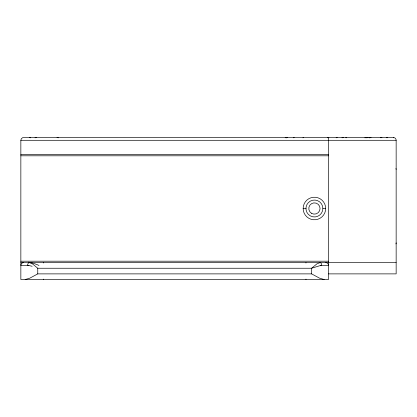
<?xml version="1.0" encoding="UTF-8"?>
<svg xmlns="http://www.w3.org/2000/svg" width="417" height="417" viewBox="0 0 417 417"><rect width="100%" height="100%" fill="white"/><g stroke="black" fill="none" stroke-linecap="round" stroke-linejoin="round"><path stroke-width="0.63" d="M303.149 208.5L305.969 208.474M328.513 137.48L328.513 279.52L20.85 279.52L20.85 140.274L21.35 138.699L22.659 137.667L393.33 137.48A2.82 2.82 0 0 1 396.15 140.3L396.15 273.88L328.513 273.88M346.209 137.798L346.235 137.48M324.207 279.52L319.683 278.233L311.603 273.88L37.759 273.88L29.68 278.233L25.156 279.52M35.028 137.813L36.352 137.48M286.078 137.813L287.396 137.48M320.381 265.535L311.603 268.246L37.759 268.246L32.463 263.883L29.305 262.611A2.82 1.689 -90 0 0 27.611 265.426L20.85 265.426A2.82 2.82 0 0 1 23.67 262.611M320.855 265.478L321.158 265.452M343.259 137.48L341.966 137.798A2.95 2.726 -90 0 1 343.254 137.563M337.113 137.48L337.134 137.48A2.81 1.923 -81.3 0 0 336.785 137.594M20.85 140.3L396.15 140.3M20.85 154.389L328.513 154.389M20.85 155.802L328.513 155.802M322.878 208.5A8.455 8.455 0 0 0 310.196 201.176A8.455 8.455 0 0 0 310.196 215.824A8.455 8.455 0 0 0 322.878 208.5L325.693 208.5A11.275 11.275 0 0 0 308.788 198.737A11.275 11.275 0 0 0 308.788 218.263A11.275 11.275 0 0 0 325.698 208.5M20.85 261.198L328.513 261.198M20.85 262.611L396.15 262.611M57.025 137.48L58.349 137.813M29.305 137.48L30.629 137.813M28.205 265.452L28.57 265.483M28.914 265.525L32.151 266.281M395.936 168.583L396.15 169.328M393.33 137.485L393.33 137.798M387.695 137.798L387.695 137.485A2.82 2.82 0 0 0 386.403 137.798M380.648 137.798L380.648 137.485A2.82 2.82 0 0 1 381.946 137.798M370.875 137.49A2.836 2.804 90 0 0 369.551 137.813A2.799 2.799 0 0 1 370.859 137.49L370.859 137.798M345.985 137.48L345.985 137.798M311.603 273.88L311.603 268.246L316.884 263.893L320.058 262.611A2.82 1.689 90 0 1 321.752 265.426L328.513 265.426A2.82 2.82 0 0 0 325.693 262.611M305.969 262.611L305.969 263.007M305.969 279.124L305.969 279.52M43.394 262.611L43.394 263.007M43.394 279.124L43.394 279.52M37.759 268.246L37.759 273.88M364.88 137.813A2.82 1.976 -90 0 1 365.808 137.48M365.589 137.85A2.924 0.923 -90 0 1 366.053 137.626M367.038 137.813A2.82 2.439 -90 0 1 368.185 137.485M366.402 137.813A2.841 2.267 -90 0 1 367.471 137.495M336.17 137.829A2.815 1.991 -90 0 1 336.774 137.527M328.601 137.798A2.82 0.615 90 0 1 328.883 137.48M328.414 137.813A2.82 0.735 -90 0 1 328.586 137.563M327.34 137.813A2.836 0.438 -90 0 1 327.408 137.631M302.997 137.829A2.95 1.131 90 0 1 303.54 137.563M293.266 137.813A2.82 1.986 90 0 1 294.199 137.48M286.802 137.798A2.82 0.829 -90 0 1 287.183 137.48M285.197 137.813A2.851 0.599 90 0 1 285.317 137.6M286.547 137.813A2.825 0.996 -90 0 1 286.912 137.495M28.538 262.178A18.218 6.271 23.9 0 1 39 265.447M27.543 265.259A10.013 6.656 41.8 0 1 28.142 265.264M28.533 265.4A11.405 6.818 34.9 0 1 28.877 265.436M321.095 265.619A10.102 6.411 -38.2 0 1 321.684 265.582M320.324 265.702A11.342 6.625 -33.8 0 1 320.788 265.634M396.15 242.882A2.82 2.82 0 0 1 395.952 243.919M366.074 137.48L366.058 137.48A1.407 1.407 0 0 1 366.95 137.798L366.074 137.48M370.51 137.485A2.82 2.731 -90 0 0 369.227 137.813A2.82 2.757 90 0 1 370.489 137.48M311.603 213.379A5.635 5.635 0 0 0 320.058 208.5A5.635 5.635 0 0 0 311.603 203.621A5.635 5.635 0 0 0 311.603 213.379"/></g></svg>
